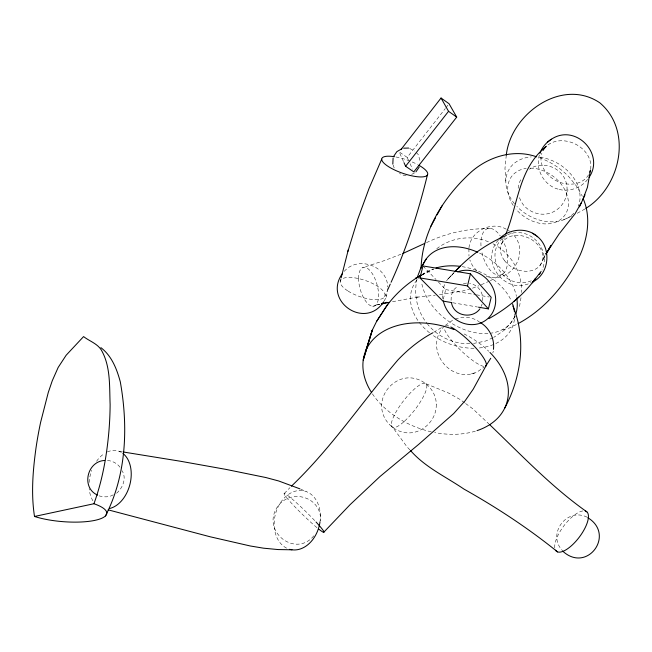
<?xml version="1.0" encoding="UTF-8"?>
<svg xmlns="http://www.w3.org/2000/svg" width="652" height="652" viewBox="0 0 652 652"><rect width="100%" height="100%" fill="white"/><g stroke="black" fill="none" stroke-linecap="round" stroke-linejoin="round"><path stroke-width="0.49" stroke-dasharray="3.26 2.44" d="M482.635 300.645C483.727 292.699 477.704 284.362 469.603 283.465M451.07 300.401L451.298 295.095L453.939 289.545L457.9 286.049M468.91 248.722L468.967 256.081M468.975 247.809C470.557 230.767 492.081 220.563 506.531 229.382M506.278 155.192L504.974 168.387L505.854 182.699M518.144 188.281L519.041 183.155L521.771 177.727M417.084 278.934C413.441 294.264 417.109 311.183 427.06 323.449M521.005 297.703L519.774 305.046L518.438 308.51M519.416 197.67L521.649 202.348C528.568 213.815 544.827 217.98 555.969 210.319C569.709 201.541 571.209 180.074 557.704 170.319L557.346 170.017C549.204 164.239 537.688 163.326 529.4 169.218M384.085 301.069L386.318 297.141L386.628 295.356M566.352 196.358L566.433 195.926M567.126 191.835L567.232 191.223M386.318 297.141L387.793 288.738M539.375 155.021C534.917 169.3 544.192 185.975 558.854 189.325M443.311 299.146L445.691 289.61L436.742 280.295M340.205 281.582L340.947 278.657M492.822 352.985L493.311 351.192M501.584 243.946L504.346 237.597M384.607 296.823L387.443 290.458M481.029 306.473L482.154 304.085M539.954 265.584L545.056 255.723M545.015 255.633L542.651 260.018L545.113 255.706M444.379 326.024C423.026 348.046 449.391 384.158 476.84 372.178L484.232 367.06M515.324 315.927L510.63 323.156L504.135 330.279L493.711 337.418M498.381 240.075C479 261.542 505.659 296.073 530.915 282.642M408.429 160.107L407.182 157.393L445.308 108.534M445.927 107.727L448.429 104.524M587.648 179.398C580.997 188.126 568.984 192.161 558.389 189.251M116.594 493.254C122.845 487.867 126.863 478.152 122.03 470.671M313.824 535.822C295.984 557.582 262.764 532.757 276.163 508.902C288.339 487.297 321.713 495.667 320.58 520.679M454.208 272.471L447.565 279.472L453.857 272.854M284.288 493.466L289.985 487.639M344.24 271.346C357.997 255.364 387.484 265.983 387.704 286.994M585.072 208.933L575.928 213.986M436.75 248.714C451.119 237.361 471.828 234.655 488.625 241.925M445.202 325.446L453.442 319.684M433.653 332.308L441.38 327.695M421.983 274.59L426.367 272.071M503.075 273.783L490.337 280.678M421.795 274.867L433.702 268.974M411.697 174.394L414.705 172.804M422.072 274.948L433.629 269.056M516.335 324.566L509.277 328.046L501.103 330.246M563.646 219.83L572.423 215.657M471.461 373.889L476.84 372.178M489.465 281.085L479.75 285.413M113.22 494.827C109.006 497.46 103.749 497.223 99.145 495.879M492.863 337.801L485.577 341.045L473.564 343.449M426.465 242.65C446.702 232.829 469.285 227.898 491.779 228.673M400.939 254.231L383.979 260.735L362.74 267.573M472.504 288.192L478.845 285.763M455.21 319.113C462.993 316.269 472.513 316.758 479.253 321.884M463.417 283.685L466.71 283.058M470.622 288.73L462.17 291.142L438.144 294.932M372.667 306.318L379.325 304.443M379.464 304.223L375.691 305.234L379.643 304.394M392.496 301.689L418.445 296.904L416.392 297.263L435.186 295.226M406.155 175.412L404.15 175.478L399.48 173.554M469.79 343.563C453.751 344.337 437.631 336.668 427.606 324.215M107.45 460.499C112.315 460.777 117.295 463.36 120.074 467.305M119.186 451.331L122.201 451.82M445.691 289.61L475.373 294.639M476.359 294.81L489.22 296.986M452.741 302.756L477.5 307.019M486.245 276.293C511.559 285.128 531.73 250.653 511.551 232.919M587.102 517.175C566.955 507.085 547.069 533.499 561.942 550.043M426.09 383.775L448.641 393.091L460.043 399.456L464.819 402.952M409.595 148.452L414.811 151.003M300.825 489.236L306.138 491.535M539.391 157.597C550.622 161.94 560.989 168.42 569.261 177.222L576.702 186.366L582.326 196.203M492.969 243.767C510.744 252.846 522.407 272.495 521.486 292.479M407.182 157.393L399.154 151.883L403.588 161.769M508.324 230.352L509.44 231.142M465.609 403.531L472.773 408.78L488.804 423.841M422.985 265.959L436.058 279.578M416.212 152.47L418.307 154.671L420.141 161.288M409.904 449.904L407.125 446.987L391.371 425.52M476.718 270.735L472.423 265.584L469.79 259.879M410.084 163.725L412.561 169.145M393.156 165.086L394.175 167.923M475.341 431.176A75.208 52.372 20.7 0 1 434.631 432.537M431.274 431.836A75.208 52.372 20.7 0 1 372.137 393.449M464.085 333.938A75.208 52.372 20.7 0 1 488.755 351.273M514.607 313.751A53.692 39.128 20.6 0 1 477.557 348.103M474.028 348.241A53.692 39.128 20.6 0 1 432.431 334.989M429.538 332.805A53.692 39.128 20.6 0 1 418.91 277.833M421.836 275.177A53.692 39.128 20.6 0 1 432.789 269.048M462.146 266.644A53.692 39.128 20.6 0 1 511.347 300.906M514.884 316.391A53.056 37.262 36.2 0 1 491.021 333.156M487.949 333.482A53.056 37.262 36.2 0 1 421.575 282.446M479.497 253.074A53.056 37.262 36.2 0 1 516.441 296.383M530.353 168.126A32.91 24.817 36.1 0 1 565.765 191.68A32.91 24.817 36.1 0 1 554.893 222.495A32.91 24.817 36.1 0 1 515.911 209.047M513.222 205.453A32.91 24.817 36.1 0 1 526.213 168.387M573.817 213.237A39.291 29.862 30.3 0 1 516.849 206.407M514.493 203.742A39.291 29.862 30.3 0 1 531.233 156.896M539.995 157.189A39.291 29.862 30.3 0 1 578.373 206.056M588.544 174.826A25.811 20.693 25.4 0 1 557.305 181.272A25.811 20.693 25.4 0 1 541.869 153.179M548.014 144.891A25.811 20.693 25.4 0 1 576.979 144.915A25.811 20.693 25.4 0 1 590.59 169.284M531.298 280.751A25.941 23.831 51.6 0 1 499.88 271.069A25.941 23.831 51.6 0 1 502.056 238.632M507.647 234.785A25.941 23.831 51.6 0 1 536.425 240.751A25.941 23.831 51.6 0 1 541.991 270.124M442.928 298.958A28.232 25.436 51.7 0 1 444.819 284.109M446.579 280.882A28.232 25.436 51.7 0 1 454.411 273.424M501.877 238.469A24.108 12.16 74.5 0 1 502.317 274.321A24.108 12.16 74.5 0 1 481.592 250.784M480.989 245.877A24.108 12.16 74.5 0 1 486.612 229.023A24.108 12.16 74.5 0 1 500.214 235.828M395.911 156.977A24.254 6.985 19.3 0 1 417.598 164.548M483.784 366.351A28.786 6.259 44 0 1 460.336 349.904A28.786 6.259 44 0 1 444.053 327.557M446.286 325.405A28.786 6.259 44 0 1 448.755 326.033M316.97 527.664A27.751 2.192 44.2 0 1 290.181 501.771A27.751 2.192 44.2 0 1 288.404 495.96A27.751 2.192 44.2 0 1 314.851 520.736M286.611 548.145A30.082 22.665 -76.7 0 1 275.723 513.067A30.082 22.665 -76.7 0 1 303.27 490.76A30.082 22.665 -76.7 0 1 320.116 521.021M107.319 451.942A29.788 20.359 -75.1 0 1 121.663 452.561M92.869 500.769A29.788 20.359 -75.1 0 1 89.153 488.568M89.104 482.504A29.788 20.359 -75.1 0 1 91.785 470.271M96.537 461.274A29.788 20.359 -75.1 0 1 104.393 453.539M554.787 547.9A24.906 9.552 -52.8 0 1 563.972 525.724A24.906 9.552 -52.8 0 1 582.864 510.923M436.253 404.427C436.832 420.255 421.877 434.631 405.976 432.749C392.879 431.322 381.738 419.529 381.664 406.261C381.404 390.434 396.098 376.163 412.048 378.005C425.031 379.391 436.392 391.208 436.253 404.427M504.518 260.588A22.168 16.83 25.7 0 0 541.136 263.905A22.168 16.83 25.7 0 0 519.383 235.462A22.168 16.83 25.7 0 0 504.518 260.588M358.592 278.208A20.122 8.729 74.4 0 0 373.563 306.277A20.122 8.729 74.4 0 0 373.637 275.926A20.122 8.729 74.4 0 0 358.592 278.208M348.062 291.077A23.545 8.517 19 0 0 384.672 296.693A23.545 8.517 19 0 0 355.112 277.923A23.545 8.517 19 0 0 348.062 291.077M404.721 420.988A27.539 7.213 -52.3 0 0 426.212 383.906A27.539 7.213 -52.3 0 0 396.351 411.42A27.539 7.213 -52.3 0 0 404.721 420.988"/><path stroke-width="0.98" d="M421.086 268.363C422.08 230.58 444.314 196.219 471.82 171.509C489.302 156.39 514.265 148.835 536.612 156.83M493.45 349.325C494.811 338.812 489.253 327.548 480.035 322.39M393.107 158.02L392.814 164.141M506.278 155.192C510.769 113.807 562.073 77.189 599.848 102.837C633.01 130.873 620.517 187.026 585.822 208.379M590.427 170.058L587.452 187.23L582.921 199.373M478.486 307.19L488.389 308.893L491.2 297.32L470.451 273.807L422.985 265.959L419.953 277.915L442.838 301.053L451.746 302.585M488.389 308.893L467.476 285.894L470.451 273.807M347.899 251.379L357.809 218.999L369.04 188.469L381.722 159.153M341.192 277.711L348.331 249.659M427.394 175.038C418.372 211.721 406.791 247.874 391.086 282.267M365.348 351.811L372.284 330.156L376.644 321.322L382.064 312.976M93.929 503.735C102.543 480.165 106.871 455.243 108.99 430.296A272.976 158.811 -67.9 0 0 110.123 404.46C109.389 386.163 110.767 366.033 101.109 349.676C96.895 343.368 89.324 341.086 83.578 336.587L66.162 355.218L58.183 367.418L52.266 380.752L48.272 392.48L40.611 422.349A312.61 219.153 -65 0 0 35.966 448.25C32.861 470.801 30.986 493.849 34.507 516.466A43.325 11.777 4.6 0 0 94.956 520.345A43.325 11.777 4.6 0 0 93.929 503.735L34.507 516.466M417.386 277.067L421.062 267.336L426.555 258.502M539.97 153.407C542.04 147.262 546.498 142.087 552.048 138.803C576.001 123.717 604.991 154.108 589.09 177.344M505.919 233.962C518.112 204.019 518.805 167.849 546.466 146.235M504.575 408.397C521.323 377.467 526.629 339.056 512.92 306.049M387.842 289.545L390.271 284.085M105.396 515.993C126.643 475.047 128.257 426.424 120.294 381.819C116.814 368.991 111.802 356.008 100.905 347.646M545.952 253.872L559.106 233.929L575.015 213.815L581.519 202.381M579.457 206.823L584.983 194.932M419.252 167.002L415.927 171.883M393.547 156.537L396.864 151.647L401.868 148.762M545.985 253.938L551.03 245.372L546.099 253.987M430.785 226.44L435.52 217.784M437.117 214.834L442.007 205.877M486.196 365.438L473.23 389.162L465.145 400.744L453.67 413.572L418.755 444.305L379.986 476.522L350.018 504.729L323.962 532.04M342.512 273.433C322.398 300.979 365.161 330.295 383.637 301.852M485.87 365.927L490.744 358.274M382.463 312.381C391.828 296.962 405.617 284.215 421.111 275.095M376.644 321.322L387.753 304.248M535.667 278.38C523.426 295.087 506.963 308.583 488.894 318.616M401.029 149.471L441.045 98.028L449.057 103.725L456.71 117.099L413.8 171.859L405.609 166.26L403.995 162.666M405.609 166.26L448.535 111.305L441.045 98.028M541.127 271.436L532.162 282.805L535.683 278.331M506.311 235.486C486.995 243.555 469.424 255.951 455.259 271.379M454.876 271.77L460.19 266.171M291.411 486.188C331.403 447.973 362.235 401.811 397.973 359.871C408.185 349.187 419.725 339.798 432.789 332.822M499.236 238.909C509 228.632 526.889 226.904 537.631 236.733C551.853 248.388 549.367 274.019 532.627 281.966M513.743 301.623L519.652 296.252M479.905 308.852C472.398 319.472 453.425 316.057 451.486 302.667M551.38 139.202L547.321 142.283M518.087 323.637C545.879 308.746 566.653 283.082 580.141 254.956C587.77 237.426 591.022 217.067 583.304 198.974M420.947 275.331L415.846 278.119L421.184 275.397M424.656 243.457L402.822 253.506M382.186 303.645L386.938 302.308M381.347 303.726L383.229 303.221M381.624 303.979L389.529 302.316M104.752 460.467C86.936 461.135 80.929 487.867 97.596 495.121M403.645 148.191L408.657 148.061M291.974 549.799L278.094 549.563L263.489 548.177L250.27 545.977L210.131 536.775L108.15 509.848M123.212 451.983L180.49 461.257L225.804 469.358L265.91 477.549L278.763 480.997L299.936 488.853M419.953 277.915L467.476 285.894M536.889 236.22L537.631 236.733M532.545 233.245L535.439 235.225M448.535 111.305L456.71 117.099M562.407 550.842C586.849 574.045 615.855 534.787 587.827 517.729M557.582 551.902C528.275 528.218 496.742 507.509 463.906 489.057C445.854 476.751 425.234 467.329 410.597 450.638M586.873 511.861C551.079 486.588 521.07 454.648 489.53 424.525M489.954 352.463A75.208 52.372 20.7 0 1 477.028 430.638M371.167 391.942A75.208 52.372 20.7 0 1 378.69 334.525A75.208 52.372 20.7 0 1 453.947 329.521M435.968 267.988A53.692 39.128 20.6 0 1 460.247 266.375M512.545 303.873A53.692 39.128 20.6 0 1 514.428 311.786M423.091 264.696A53.056 37.262 36.2 0 1 477.777 252.275M516.734 297.94A53.056 37.262 36.2 0 1 515.838 313.84M543.067 150.482A25.811 20.693 25.4 0 1 545.716 146.896M590.264 170.742A25.811 20.693 25.4 0 1 589.807 172.152M540.288 273.115A25.941 23.831 51.6 0 1 539.269 274.5M457.712 271.851A28.232 25.436 51.7 0 1 493.866 290.148A28.232 25.436 51.7 0 1 476.987 324.101A28.232 25.436 51.7 0 1 443.287 300.874M418.91 165.274A24.254 6.985 19.3 0 1 420.573 176.945A24.254 6.985 19.3 0 1 385.886 164.826A24.254 6.985 19.3 0 1 394.436 156.725M450.834 326.978A28.786 6.259 44 0 1 476.335 348.47A28.786 6.259 44 0 1 485.504 366.188M316.033 521.999A27.751 2.192 44.2 0 1 318.975 529.285M320.026 521.73A30.082 22.665 -76.7 0 1 289.643 549.318M122.894 453.417A29.788 20.359 -75.1 0 1 130.041 483.939A29.788 20.359 -75.1 0 1 109.544 508.519M585.26 511.013A24.906 9.552 -52.8 0 1 579.196 537.281A24.906 9.552 -52.8 0 1 555.52 550.19M369.154 340.246L363.221 360.197L372.284 330.156L369.154 340.246"/></g></svg>
